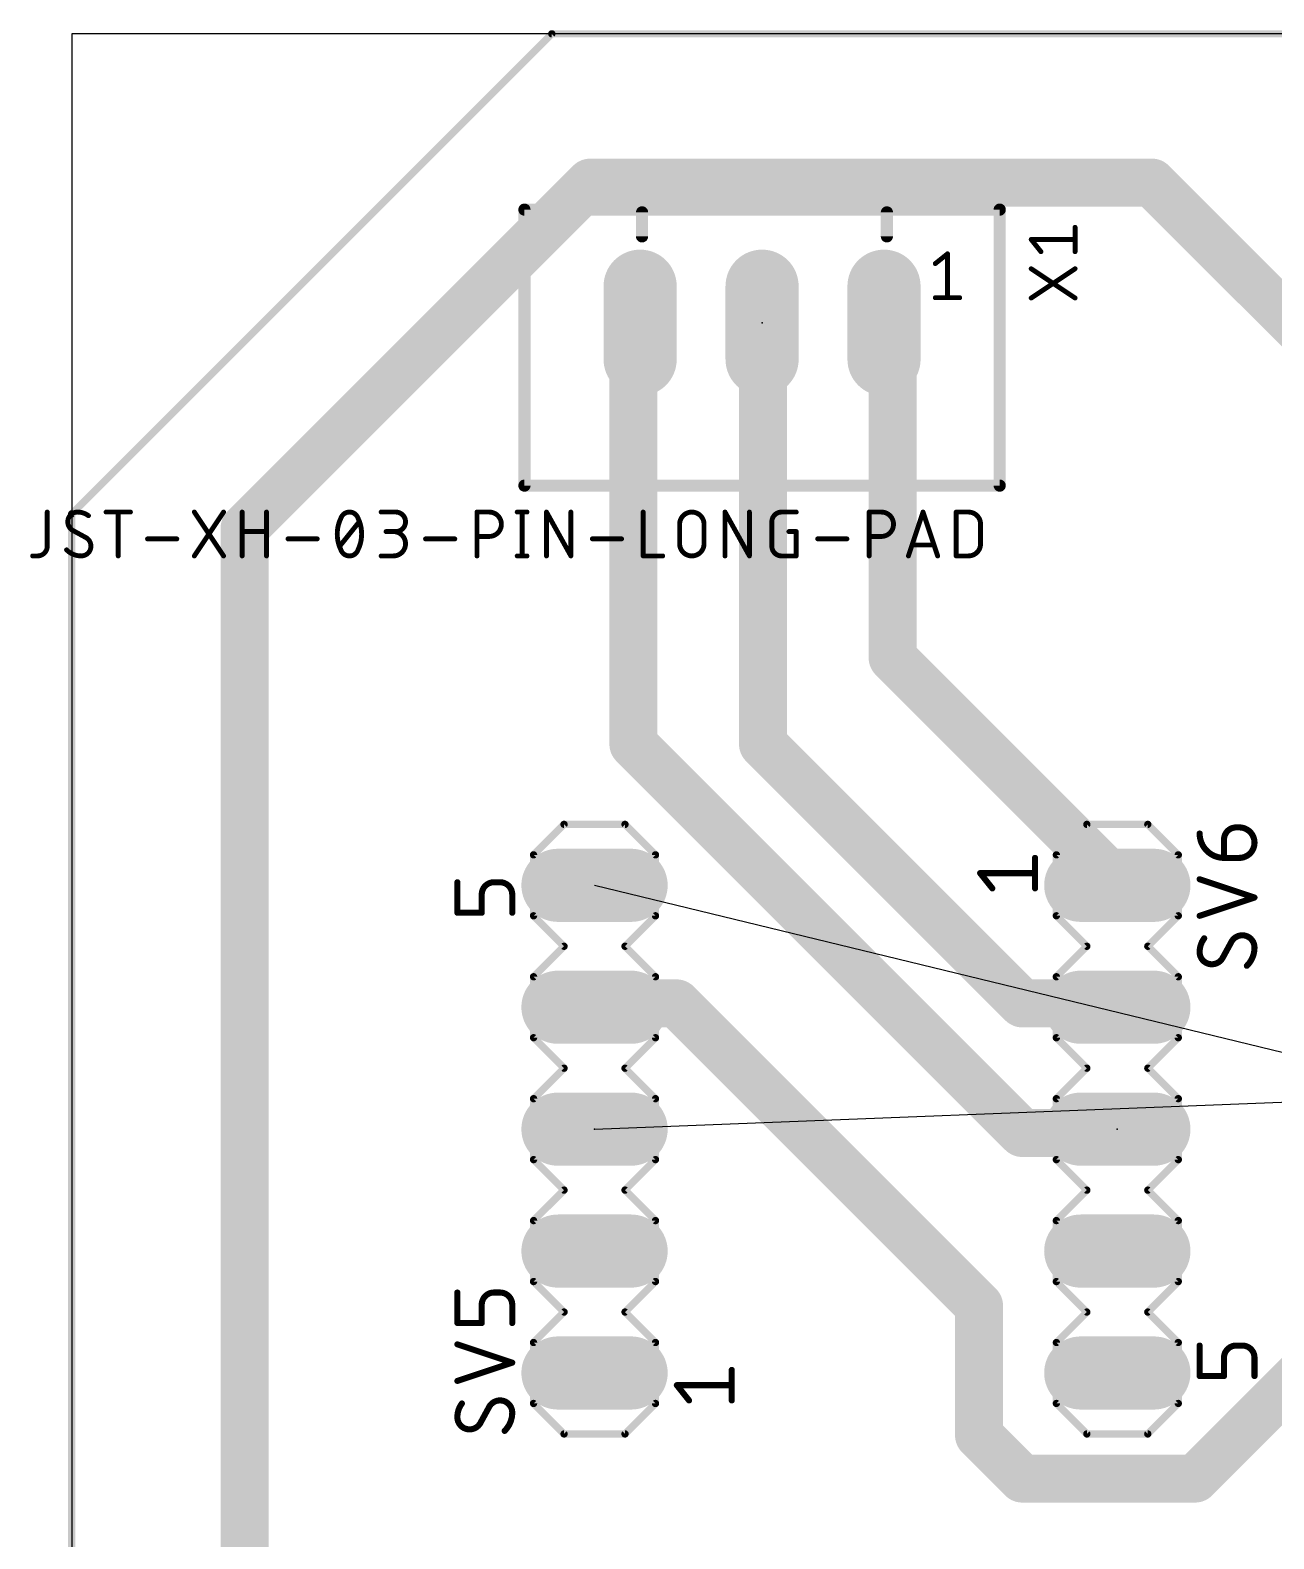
# Model space of a CAD drawing. Extents: x -1 to 132, y 0 to 67.
# Drawn here: x -0.87 to 25.04, y 35.64 to 67.08 of the extents above; entities that cross this region are included whole.
import ezdxf

# ---------------------------------------------------------------- set-up
doc = ezdxf.new("R2010")
doc.units = 0
for name, color, linetype in [('16', 132, 'CONTINUOUS'), ('17', 110, 'CONTINUOUS'), ('19', 53, 'CONTINUOUS'), ('20', 31, 'CONTINUOUS'), ('21', 253, 'CONTINUOUS'), ('23', 53, 'CONTINUOUS'), ('25', 253, 'CONTINUOUS'), ('27', 253, 'CONTINUOUS'), ('51', 253, 'CONTINUOUS')]:
    doc.layers.add(name, color=color, linetype=linetype)

# ---------------------------------------------------------------- blocks, each defined once
blk = doc.blocks.new('RECT')
blk.add_solid([(-0.5, -0.5), (0.5, -0.5), (-0.5, 0.5), (0.5, 0.5)])
blk = doc.blocks.new('LONGP100')
at = {"const_width": 1}
blk.add_lwpolyline([(-0.5, 0), (0.5, 0)], dxfattribs=at)
at = {"const_width": 0.5}
for points in [[(-0.5, 0.25, 1), (-0.5, -0.25)], [(0.5, -0.25, 1), (0.5, 0.25)]]:
    blk.add_lwpolyline(points, format="xyb", dxfattribs=at)

msp = doc.modelspace()

# ---------------------------------------------------------------- linework, layer by layer
at = {"layer": '16'}
for points, const_width in [([(10, 67), (0, 57)], 0.1524), ([(64, 67), (10, 67)], 0.1524), ([(10.8, 63.9), (3.6, 56.7)], 1), ([(22.5, 63.9), (10.8, 63.9)], 1), ([(26.1, 60.3), (22.5, 63.9)], 1), ([(11.7, 60.3), (11.84, 60.98)], 1), ([(14.4, 60.3), (14.38, 60.98)], 1), ([(17.1, 60.3), (16.92, 60.98)], 1), ([(11.7, 52.2), (11.7, 60.3)], 1), ([(14.4, 52.2), (14.4, 60.3)], 1), ([(17.1, 54), (17.1, 60.3)], 1), ([(0, 57), (0, 12)], 0.1524), ([(3.6, 56.7), (3.6, 12.6)], 1), ([(21.6, 49.5), (17.1, 54)], 1), ([(19.8, 44.1), (11.7, 52.2)], 1), ([(19.8, 46.8), (14.4, 52.2)], 1), ([(21.6, 49.5), (21.78, 49.26)], 1), ([(11.7, 46.8), (10.89, 46.72)], 1), ([(12.6, 46.8), (11.7, 46.8)], 1), ([(18.9, 40.5), (12.6, 46.8)], 1), ([(21.6, 46.8), (19.8, 46.8)], 1), ([(21.6, 46.8), (21.78, 46.72)], 1), ([(21.6, 44.1), (21.78, 44.18)], 1), ([(21.6, 44.1), (19.8, 44.1)], 1), ([(18.9, 37.8), (18.9, 40.5)], 1), ([(26.1, 39.6), (23.4, 36.9)], 1), ([(19.8, 36.9), (18.9, 37.8)], 1), ([(23.4, 36.9), (19.8, 36.9)], 1)]:
    msp.add_lwpolyline(points, dxfattribs=dict(at, const_width=const_width))
for points, const_width in [([(10, 67.0381, 1), (10, 66.9619)], 0.0762), ([(10.0269, 66.9731, 1), (9.9731, 67.0269)], 0.0762), ([(10.8, 64.15, 1), (10.8, 63.65)], 0.5), ([(10.9768, 63.7232, 1), (10.6232, 64.0768)], 0.5), ([(22.6768, 64.0768, 1), (22.3232, 63.7232)], 0.5), ([(22.5, 63.65, 1), (22.5, 64.15)], 0.5), ([(12.0849, 60.9296, 1), (11.5951, 61.0304)], 0.5), ([(14.6299, 60.9873, 1), (14.1301, 60.9727)], 0.5), ([(17.1617, 61.044, 1), (16.6783, 60.916)], 0.5), ([(11.95, 60.3, 1), (11.45, 60.3)], 0.5), ([(14.65, 60.3, 1), (14.15, 60.3)], 0.5), ([(17.35, 60.3, 1), (16.85, 60.3)], 0.5), ([(11.4551, 60.3504, 1), (11.9449, 60.2496)], 0.5), ([(14.1501, 60.2927, 1), (14.6499, 60.3073)], 0.5), ([(16.8583, 60.236, 1), (17.3417, 60.364)], 0.5), ([(0.0381, 57, 1), (-0.0381, 57)], 0.0762), ([(-0.0269, 57.0269, 1), (0.0269, 56.9731)], 0.0762), ([(3.85, 56.7, 1), (3.35, 56.7)], 0.5), ([(3.4232, 56.8768, 1), (3.7768, 56.5232)], 0.5), ([(17.2768, 54.1768, 1), (16.9232, 53.8232)], 0.5), ([(16.85, 54, 1), (17.35, 54)], 0.5), ([(11.8768, 52.3768, 1), (11.5232, 52.0232)], 0.5), ([(14.5768, 52.3768, 1), (14.2232, 52.0232)], 0.5), ([(11.45, 52.2, 1), (11.95, 52.2)], 0.5), ([(14.15, 52.2, 1), (14.65, 52.2)], 0.5), ([(21.8, 49.65, 1), (21.4, 49.35)], 0.5), ([(21.4232, 49.3232, 1), (21.7768, 49.6768)], 0.5), ([(21.58, 49.11, 1), (21.98, 49.41)], 0.5), ([(10.8654, 46.9688, 1), (10.9146, 46.4712)], 0.5), ([(11.7, 47.05, 1), (11.7, 46.55)], 0.5), ([(11.7246, 46.5512, 1), (11.6754, 47.0488)], 0.5), ([(12.7768, 46.9768, 1), (12.4232, 46.6232)], 0.5), ([(12.6, 46.55, 1), (12.6, 47.05)], 0.5), ([(19.8, 47.05, 1), (19.8, 46.55)], 0.5), ([(19.6232, 46.6232, 1), (19.9768, 46.9768)], 0.5), ([(21.7015, 47.0285, 1), (21.4985, 46.5715)], 0.5), ([(21.6, 46.55, 1), (21.6, 47.05)], 0.5), ([(21.6785, 46.4915, 1), (21.8815, 46.9485)], 0.5), ([(21.8815, 43.9515, 1), (21.6785, 44.4085)], 0.5), ([(19.8, 44.35, 1), (19.8, 43.85)], 0.5), ([(19.6232, 43.9232, 1), (19.9768, 44.2768)], 0.5), ([(21.4985, 44.3285, 1), (21.7015, 43.8715)], 0.5), ([(21.6, 43.85, 1), (21.6, 44.35)], 0.5), ([(19.15, 40.5, 1), (18.65, 40.5)], 0.5), ([(18.7232, 40.3232, 1), (19.0768, 40.6768)], 0.5), ([(19.0768, 37.9768, 1), (18.7232, 37.6232)], 0.5), ([(18.65, 37.8, 1), (19.15, 37.8)], 0.5), ([(19.8, 37.15, 1), (19.8, 36.65)], 0.5), ([(19.6232, 36.7232, 1), (19.9768, 37.0768)], 0.5), ([(23.2232, 37.0768, 1), (23.5768, 36.7232)], 0.5), ([(23.4, 36.65, 1), (23.4, 37.15)], 0.5)]:
    msp.add_lwpolyline(points, format="xyb", dxfattribs=dict(at, const_width=const_width))
at = {"layer": '19'}
for p, q in [((10.89, 49.26), (49.72, 39.83)), ((10.89, 44.18), (29.4, 44.91))]:
    msp.add_line(p, q, dxfattribs=at)
at = {"layer": '20'}
for p, q in [((132, 67), (0, 67)), ((0, 67), (0, 0))]:
    msp.add_line(p, q, dxfattribs=at)
at = {"layer": '21'}
for points, const_width in [([(9.43, 63.3375), (9.43, 57.5875)], 0.254), ([(19.33, 63.3375), (9.43, 63.3375)], 0.254), ([(11.88, 63.28), (11.88, 62.78)], 0.254), ([(16.98, 63.28), (16.98, 62.78)], 0.254), ([(19.33, 57.5875), (19.33, 63.3375)], 0.254), ([(9.43, 57.5875), (19.33, 57.5875)], 0.254), ([(9.62, 49.895), (10.255, 50.53)], 0.1524), ([(10.255, 50.53), (11.525, 50.53)], 0.1524), ([(11.525, 50.53), (12.16, 49.895)], 0.1524), ([(21.145, 50.53), (20.51, 49.895)], 0.1524), ([(22.415, 50.53), (21.145, 50.53)], 0.1524), ([(23.05, 49.895), (22.415, 50.53)], 0.1524), ([(9.62, 48.625), (9.62, 49.895)], 0.1524), ([(12.16, 49.895), (12.16, 48.625)], 0.1524), ([(20.0655, 49.1965), (20.0655, 49.8315)], 0.127), ([(20.51, 48.625), (20.51, 49.895)], 0.1524), ([(23.05, 49.895), (23.05, 48.625)], 0.1524), ([(8.0325, 48.6885), (8.0325, 49.3235)], 0.127), ([(8.9215, 49.3235), (8.7945, 49.3235)], 0.127), ([(19.1765, 49.1965), (18.9225, 49.514)], 0.127), ([(18.9225, 49.514), (20.0655, 49.514)], 0.127), ([(8.5405, 49.0695), (8.5405, 48.6885)], 0.127), ([(9.1755, 48.6885), (9.1755, 49.0695)], 0.127), ([(8.5405, 48.6885), (8.0325, 48.6885)], 0.127), ([(10.255, 47.99), (9.62, 48.625)], 0.1524), ([(12.16, 48.625), (11.525, 47.99)], 0.1524), ([(21.145, 47.99), (20.51, 48.625)], 0.1524), ([(23.05, 48.625), (22.415, 47.99)], 0.1524), ([(9.62, 47.355), (10.255, 47.99)], 0.1524), ([(11.525, 47.99), (12.16, 47.355)], 0.1524), ([(20.51, 47.355), (21.145, 47.99)], 0.1524), ([(22.415, 47.99), (23.05, 47.355)], 0.1524), ([(9.62, 46.085), (9.62, 47.355)], 0.1524), ([(12.16, 47.355), (12.16, 46.085)], 0.1524), ([(20.51, 46.085), (20.51, 47.355)], 0.1524), ([(23.05, 47.355), (23.05, 46.085)], 0.1524), ([(9.62, 46.085), (10.255, 45.45)], 0.1524), ([(11.525, 45.45), (12.16, 46.085)], 0.1524), ([(21.145, 45.45), (20.51, 46.085)], 0.1524), ([(23.05, 46.085), (22.415, 45.45)], 0.1524), ([(9.62, 44.815), (10.255, 45.45)], 0.1524), ([(11.525, 45.45), (12.16, 44.815)], 0.1524), ([(20.51, 44.815), (21.145, 45.45)], 0.1524), ([(22.415, 45.45), (23.05, 44.815)], 0.1524), ([(9.62, 43.545), (9.62, 44.815)], 0.1524), ([(12.16, 44.815), (12.16, 43.545)], 0.1524), ([(20.51, 43.545), (20.51, 44.815)], 0.1524), ([(23.05, 44.815), (23.05, 43.545)], 0.1524), ([(10.255, 42.91), (9.62, 43.545)], 0.1524), ([(12.16, 43.545), (11.525, 42.91)], 0.1524), ([(21.145, 42.91), (20.51, 43.545)], 0.1524), ([(23.05, 43.545), (22.415, 42.91)], 0.1524), ([(9.62, 42.275), (10.255, 42.91)], 0.1524), ([(11.525, 42.91), (12.16, 42.275)], 0.1524), ([(21.145, 42.91), (20.51, 42.275)], 0.1524), ([(23.05, 42.275), (22.415, 42.91)], 0.1524), ([(9.62, 41.005), (9.62, 42.275)], 0.1524), ([(12.16, 42.275), (12.16, 41.005)], 0.1524), ([(20.51, 41.005), (20.51, 42.275)], 0.1524), ([(23.05, 42.275), (23.05, 41.005)], 0.1524), ([(10.255, 40.37), (9.62, 41.005)], 0.1524), ([(12.16, 41.005), (11.525, 40.37)], 0.1524), ([(21.145, 40.37), (20.51, 41.005)], 0.1524), ([(23.05, 41.005), (22.415, 40.37)], 0.1524), ([(9.62, 39.735), (10.255, 40.37)], 0.1524), ([(11.525, 40.37), (12.16, 39.735)], 0.1524), ([(20.51, 39.735), (21.145, 40.37)], 0.1524), ([(22.415, 40.37), (23.05, 39.735)], 0.1524), ([(9.62, 38.465), (9.62, 39.735)], 0.1524), ([(12.16, 39.735), (12.16, 38.465)], 0.1524), ([(20.51, 38.465), (20.51, 39.735)], 0.1524), ([(23.05, 39.735), (23.05, 38.465)], 0.1524), ([(23.4945, 39.0365), (23.4945, 39.6715)], 0.127), ([(24.3835, 39.6715), (24.2565, 39.6715)], 0.127), ([(24.0025, 39.4175), (24.0025, 39.0365)], 0.127), ([(24.6375, 39.0365), (24.6375, 39.4175)], 0.127), ([(13.7475, 38.5285), (13.7475, 39.1635)], 0.127), ([(24.0025, 39.0365), (23.4945, 39.0365)], 0.127), ([(12.8585, 38.5285), (12.6045, 38.846)], 0.127), ([(12.6045, 38.846), (13.7475, 38.846)], 0.127), ([(9.62, 38.465), (10.255, 37.83)], 0.1524), ([(11.525, 37.83), (12.16, 38.465)], 0.1524), ([(21.145, 37.83), (20.51, 38.465)], 0.1524), ([(23.05, 38.465), (22.415, 37.83)], 0.1524), ([(10.255, 37.83), (11.525, 37.83)], 0.1524), ([(22.415, 37.83), (21.145, 37.83)], 0.1524)]:
    msp.add_lwpolyline(points, dxfattribs=dict(at, const_width=const_width))
for points, const_width in [([(9.4935, 63.3375, 1), (9.3665, 63.3375)], 0.127), ([(9.43, 63.401, 1), (9.43, 63.274)], 0.127), ([(11.9435, 63.28, 1), (11.8165, 63.28)], 0.127), ([(17.0435, 63.28, 1), (16.9165, 63.28)], 0.127), ([(19.3935, 63.3375, 1), (19.2665, 63.3375)], 0.127), ([(19.33, 63.274, 1), (19.33, 63.401)], 0.127), ([(11.8165, 62.78, 1), (11.9435, 62.78)], 0.127), ([(16.9165, 62.78, 1), (17.0435, 62.78)], 0.127), ([(9.43, 57.651, 1), (9.43, 57.524)], 0.127), ([(9.3665, 57.5875, 1), (9.4935, 57.5875)], 0.127), ([(19.2665, 57.5875, 1), (19.3935, 57.5875)], 0.127), ([(19.33, 57.524, 1), (19.33, 57.651)], 0.127), ([(10.255, 50.5681, 1), (10.255, 50.4919)], 0.0762), ([(10.2819, 50.5031, 1), (10.2281, 50.5569)], 0.0762), ([(11.5519, 50.5569, 1), (11.4981, 50.5031)], 0.0762), ([(11.525, 50.4919, 1), (11.525, 50.5681)], 0.0762), ([(21.145, 50.5681, 1), (21.145, 50.4919)], 0.0762), ([(21.1719, 50.5031, 1), (21.1181, 50.5569)], 0.0762), ([(22.4419, 50.5569, 1), (22.3881, 50.5031)], 0.0762), ([(22.415, 50.4919, 1), (22.415, 50.5681)], 0.0762), ([(9.6581, 49.895, 1), (9.5819, 49.895)], 0.0762), ([(9.5931, 49.9219, 1), (9.6469, 49.8681)], 0.0762), ([(12.1981, 49.895, 1), (12.1219, 49.895)], 0.0762), ([(12.1331, 49.8681, 1), (12.1869, 49.9219)], 0.0762), ([(20.0972, 49.8315, 1), (20.0338, 49.8315)], 0.0635), ([(20.5481, 49.895, 1), (20.4719, 49.895)], 0.0762), ([(20.4831, 49.9219, 1), (20.5369, 49.8681)], 0.0762), ([(23.0881, 49.895, 1), (23.0119, 49.895)], 0.0762), ([(23.0231, 49.8681, 1), (23.0769, 49.9219)], 0.0762), ([(8.0643, 49.3235, 1), (8.0008, 49.3235)], 0.0635), ([(8.7945, 49.3235, 0.4142), (8.5405, 49.0695)], 0.127), ([(8.7945, 49.3553, 1), (8.7945, 49.2918)], 0.0635), ([(8.7945, 49.2918, 1), (8.7945, 49.3553)], 0.0635), ([(8.9215, 49.3553, 1), (8.9215, 49.2918)], 0.0635), ([(9.1755, 49.0695, 0.4142), (8.9215, 49.3235)], 0.127), ([(8.9215, 49.2918, 1), (8.9215, 49.3553)], 0.0635), ([(18.9225, 49.5458, 1), (18.9225, 49.4823)], 0.0635), ([(18.9473, 49.5338, 1), (18.8977, 49.4942)], 0.0635), ([(20.0655, 49.4823, 1), (20.0655, 49.5458)], 0.0635), ([(8.5723, 49.0695, 1), (8.5087, 49.0695)], 0.0635), ([(8.5087, 49.0695, 1), (8.5723, 49.0695)], 0.0635), ([(9.2073, 49.0695, 1), (9.1438, 49.0695)], 0.0635), ([(9.1438, 49.0695, 1), (9.2073, 49.0695)], 0.0635), ([(19.1517, 49.1767, 1), (19.2013, 49.2163)], 0.0635), ([(20.0338, 49.1965, 1), (20.0972, 49.1965)], 0.0635), ([(8.0325, 48.7203, 1), (8.0325, 48.6568)], 0.0635), ([(8.0008, 48.6885, 1), (8.0643, 48.6885)], 0.0635), ([(8.5087, 48.6885, 1), (8.5723, 48.6885)], 0.0635), ([(8.5405, 48.6568, 1), (8.5405, 48.7203)], 0.0635), ([(9.1438, 48.6885, 1), (9.2073, 48.6885)], 0.0635), ([(9.5819, 48.625, 1), (9.6581, 48.625)], 0.0762), ([(9.6469, 48.6519, 1), (9.5931, 48.5981)], 0.0762), ([(12.1219, 48.625, 1), (12.1981, 48.625)], 0.0762), ([(12.1869, 48.5981, 1), (12.1331, 48.6519)], 0.0762), ([(20.4719, 48.625, 1), (20.5481, 48.625)], 0.0762), ([(20.5369, 48.6519, 1), (20.4831, 48.5981)], 0.0762), ([(23.0119, 48.625, 1), (23.0881, 48.625)], 0.0762), ([(23.0769, 48.5981, 1), (23.0231, 48.6519)], 0.0762), ([(10.2819, 47.9631, 1), (10.2281, 48.0169)], 0.0762), ([(10.2281, 47.9631, 1), (10.2819, 48.0169)], 0.0762), ([(11.5519, 48.0169, 1), (11.4981, 47.9631)], 0.0762), ([(11.4981, 48.0169, 1), (11.5519, 47.9631)], 0.0762), ([(21.1719, 47.9631, 1), (21.1181, 48.0169)], 0.0762), ([(21.1181, 47.9631, 1), (21.1719, 48.0169)], 0.0762), ([(22.4419, 48.0169, 1), (22.3881, 47.9631)], 0.0762), ([(22.3881, 48.0169, 1), (22.4419, 47.9631)], 0.0762), ([(9.6581, 47.355, 1), (9.5819, 47.355)], 0.0762), ([(9.5931, 47.3819, 1), (9.6469, 47.3281)], 0.0762), ([(12.1981, 47.355, 1), (12.1219, 47.355)], 0.0762), ([(12.1331, 47.3281, 1), (12.1869, 47.3819)], 0.0762), ([(20.5481, 47.355, 1), (20.4719, 47.355)], 0.0762), ([(20.4831, 47.3819, 1), (20.5369, 47.3281)], 0.0762), ([(23.0881, 47.355, 1), (23.0119, 47.355)], 0.0762), ([(23.0231, 47.3281, 1), (23.0769, 47.3819)], 0.0762), ([(9.5819, 46.085, 1), (9.6581, 46.085)], 0.0762), ([(9.6469, 46.1119, 1), (9.5931, 46.0581)], 0.0762), ([(12.1219, 46.085, 1), (12.1981, 46.085)], 0.0762), ([(12.1869, 46.0581, 1), (12.1331, 46.1119)], 0.0762), ([(20.4719, 46.085, 1), (20.5481, 46.085)], 0.0762), ([(20.5369, 46.1119, 1), (20.4831, 46.0581)], 0.0762), ([(23.0119, 46.085, 1), (23.0881, 46.085)], 0.0762), ([(23.0769, 46.0581, 1), (23.0231, 46.1119)], 0.0762), ([(10.2819, 45.4231, 1), (10.2281, 45.4769)], 0.0762), ([(10.2281, 45.4231, 1), (10.2819, 45.4769)], 0.0762), ([(11.5519, 45.4769, 1), (11.4981, 45.4231)], 0.0762), ([(11.4981, 45.4769, 1), (11.5519, 45.4231)], 0.0762), ([(21.1719, 45.4231, 1), (21.1181, 45.4769)], 0.0762), ([(21.1181, 45.4231, 1), (21.1719, 45.4769)], 0.0762), ([(22.4419, 45.4769, 1), (22.3881, 45.4231)], 0.0762), ([(22.3881, 45.4769, 1), (22.4419, 45.4231)], 0.0762), ([(9.6581, 44.815, 1), (9.5819, 44.815)], 0.0762), ([(9.5931, 44.8419, 1), (9.6469, 44.7881)], 0.0762), ([(12.1981, 44.815, 1), (12.1219, 44.815)], 0.0762), ([(12.1331, 44.7881, 1), (12.1869, 44.8419)], 0.0762), ([(20.5481, 44.815, 1), (20.4719, 44.815)], 0.0762), ([(20.4831, 44.8419, 1), (20.5369, 44.7881)], 0.0762), ([(23.0881, 44.815, 1), (23.0119, 44.815)], 0.0762), ([(23.0231, 44.7881, 1), (23.0769, 44.8419)], 0.0762), ([(9.5819, 43.545, 1), (9.6581, 43.545)], 0.0762), ([(9.6469, 43.5719, 1), (9.5931, 43.5181)], 0.0762), ([(12.1219, 43.545, 1), (12.1981, 43.545)], 0.0762), ([(12.1869, 43.5181, 1), (12.1331, 43.5719)], 0.0762), ([(20.4719, 43.545, 1), (20.5481, 43.545)], 0.0762), ([(20.5369, 43.5719, 1), (20.4831, 43.5181)], 0.0762), ([(23.0119, 43.545, 1), (23.0881, 43.545)], 0.0762), ([(23.0769, 43.5181, 1), (23.0231, 43.5719)], 0.0762), ([(10.2819, 42.8831, 1), (10.2281, 42.9369)], 0.0762), ([(10.2281, 42.8831, 1), (10.2819, 42.9369)], 0.0762), ([(11.5519, 42.9369, 1), (11.4981, 42.8831)], 0.0762), ([(11.4981, 42.9369, 1), (11.5519, 42.8831)], 0.0762), ([(21.1719, 42.8831, 1), (21.1181, 42.9369)], 0.0762), ([(21.1181, 42.8831, 1), (21.1719, 42.9369)], 0.0762), ([(22.4419, 42.9369, 1), (22.3881, 42.8831)], 0.0762), ([(22.3881, 42.9369, 1), (22.4419, 42.8831)], 0.0762), ([(9.6581, 42.275, 1), (9.5819, 42.275)], 0.0762), ([(9.5931, 42.3019, 1), (9.6469, 42.2481)], 0.0762), ([(12.1981, 42.275, 1), (12.1219, 42.275)], 0.0762), ([(12.1331, 42.2481, 1), (12.1869, 42.3019)], 0.0762), ([(20.5481, 42.275, 1), (20.4719, 42.275)], 0.0762), ([(20.4831, 42.3019, 1), (20.5369, 42.2481)], 0.0762), ([(23.0881, 42.275, 1), (23.0119, 42.275)], 0.0762), ([(23.0231, 42.2481, 1), (23.0769, 42.3019)], 0.0762), ([(9.5819, 41.005, 1), (9.6581, 41.005)], 0.0762), ([(9.6469, 41.0319, 1), (9.5931, 40.9781)], 0.0762), ([(12.1219, 41.005, 1), (12.1981, 41.005)], 0.0762), ([(12.1869, 40.9781, 1), (12.1331, 41.0319)], 0.0762), ([(20.4719, 41.005, 1), (20.5481, 41.005)], 0.0762), ([(20.5369, 41.0319, 1), (20.4831, 40.9781)], 0.0762), ([(23.0119, 41.005, 1), (23.0881, 41.005)], 0.0762), ([(23.0769, 40.9781, 1), (23.0231, 41.0319)], 0.0762), ([(10.2819, 40.3431, 1), (10.2281, 40.3969)], 0.0762), ([(10.2281, 40.3431, 1), (10.2819, 40.3969)], 0.0762), ([(11.5519, 40.3969, 1), (11.4981, 40.3431)], 0.0762), ([(11.4981, 40.3969, 1), (11.5519, 40.3431)], 0.0762), ([(21.1719, 40.3431, 1), (21.1181, 40.3969)], 0.0762), ([(21.1181, 40.3431, 1), (21.1719, 40.3969)], 0.0762), ([(22.4419, 40.3969, 1), (22.3881, 40.3431)], 0.0762), ([(22.3881, 40.3969, 1), (22.4419, 40.3431)], 0.0762), ([(9.6581, 39.735, 1), (9.5819, 39.735)], 0.0762), ([(9.5931, 39.7619, 1), (9.6469, 39.7081)], 0.0762), ([(12.1981, 39.735, 1), (12.1219, 39.735)], 0.0762), ([(12.1331, 39.7081, 1), (12.1869, 39.7619)], 0.0762), ([(20.5481, 39.735, 1), (20.4719, 39.735)], 0.0762), ([(20.4831, 39.7619, 1), (20.5369, 39.7081)], 0.0762), ([(23.0881, 39.735, 1), (23.0119, 39.735)], 0.0762), ([(23.0231, 39.7081, 1), (23.0769, 39.7619)], 0.0762), ([(23.5263, 39.6715, 1), (23.4628, 39.6715)], 0.0635), ([(24.2565, 39.6715, 0.4142), (24.0025, 39.4175)], 0.127), ([(24.2565, 39.7033, 1), (24.2565, 39.6397)], 0.0635), ([(24.2565, 39.6397, 1), (24.2565, 39.7033)], 0.0635), ([(24.3835, 39.7033, 1), (24.3835, 39.6397)], 0.0635), ([(24.6375, 39.4175, 0.4142), (24.3835, 39.6715)], 0.127), ([(24.3835, 39.6397, 1), (24.3835, 39.7033)], 0.0635), ([(24.0343, 39.4175, 1), (23.9708, 39.4175)], 0.0635), ([(23.9708, 39.4175, 1), (24.0343, 39.4175)], 0.0635), ([(24.6693, 39.4175, 1), (24.6058, 39.4175)], 0.0635), ([(24.6058, 39.4175, 1), (24.6693, 39.4175)], 0.0635), ([(13.7793, 39.1635, 1), (13.7157, 39.1635)], 0.0635), ([(23.4945, 39.0683, 1), (23.4945, 39.0048)], 0.0635), ([(23.4628, 39.0365, 1), (23.5263, 39.0365)], 0.0635), ([(23.9708, 39.0365, 1), (24.0343, 39.0365)], 0.0635), ([(24.0025, 39.0048, 1), (24.0025, 39.0683)], 0.0635), ([(24.6058, 39.0365, 1), (24.6693, 39.0365)], 0.0635), ([(12.6045, 38.8778, 1), (12.6045, 38.8143)], 0.0635), ([(12.6293, 38.8658, 1), (12.5797, 38.8262)], 0.0635), ([(13.7475, 38.8143, 1), (13.7475, 38.8778)], 0.0635), ([(9.5819, 38.465, 1), (9.6581, 38.465)], 0.0762), ([(9.6469, 38.4919, 1), (9.5931, 38.4381)], 0.0762), ([(12.1219, 38.465, 1), (12.1981, 38.465)], 0.0762), ([(12.1869, 38.4381, 1), (12.1331, 38.4919)], 0.0762), ([(12.8337, 38.5087, 1), (12.8833, 38.5483)], 0.0635), ([(13.7157, 38.5285, 1), (13.7793, 38.5285)], 0.0635), ([(20.4719, 38.465, 1), (20.5481, 38.465)], 0.0762), ([(20.5369, 38.4919, 1), (20.4831, 38.4381)], 0.0762), ([(23.0119, 38.465, 1), (23.0881, 38.465)], 0.0762), ([(23.0769, 38.4381, 1), (23.0231, 38.4919)], 0.0762), ([(10.255, 37.8681, 1), (10.255, 37.7919)], 0.0762), ([(10.2281, 37.8031, 1), (10.2819, 37.8569)], 0.0762), ([(11.4981, 37.8569, 1), (11.5519, 37.8031)], 0.0762), ([(11.525, 37.7919, 1), (11.525, 37.8681)], 0.0762), ([(21.145, 37.8681, 1), (21.145, 37.7919)], 0.0762), ([(21.1181, 37.8031, 1), (21.1719, 37.8569)], 0.0762), ([(22.3881, 37.8569, 1), (22.4419, 37.8031)], 0.0762), ([(22.415, 37.7919, 1), (22.415, 37.8681)], 0.0762)]:
    msp.add_lwpolyline(points, format="xyb", dxfattribs=dict(at, const_width=const_width))
at = {"layer": '23'}
for p in [(14.38, 60.98), (10.89, 44.18), (21.78, 44.18)]:
    msp.add_point(p, dxfattribs=at)
at = {"layer": '25'}
for points, const_width in [([(20.9002, 62.4612), (20.9002, 62.9692)], 0.1016), ([(20.189, 62.4612), (19.9858, 62.7152)], 0.1016), ([(19.9858, 62.7152), (20.9002, 62.7152)], 0.1016), ([(20.9002, 61.496), (19.9858, 62.1056)], 0.1016), ([(19.9858, 61.496), (20.9002, 62.1056)], 0.1016), ([(24.2565, 50.4665), (24.32, 50.4665)], 0.127), ([(24.0025, 49.8315), (24.0025, 50.2125)], 0.127), ([(24.32, 49.8315), (24.0025, 49.8315)], 0.127), ([(24.6375, 49.006), (23.4945, 49.387)], 0.127), ([(23.4945, 48.625), (24.6375, 49.006)], 0.127), ([(24.1613, 48.0916), (23.9708, 47.7424)], 0.127), ([(8.0325, 40.1414), (8.0325, 40.7764)], 0.127), ([(8.5405, 40.5224), (8.5405, 40.1414)], 0.127), ([(8.9215, 40.7764), (8.7945, 40.7764)], 0.127), ([(9.1755, 40.1414), (9.1755, 40.5224)], 0.127), ([(8.5405, 40.1414), (8.0325, 40.1414)], 0.127), ([(9.1755, 39.3159), (8.0325, 39.6969)], 0.127), ([(8.0325, 38.9349), (9.1755, 39.3159)], 0.127), ([(8.6993, 38.4015), (8.5088, 38.0523)], 0.127)]:
    msp.add_lwpolyline(points, dxfattribs=dict(at, const_width=const_width))
for points, const_width in [([(20.9256, 62.9692, 1), (20.8748, 62.9692)], 0.0508), ([(20.0056, 62.7311, 1), (19.966, 62.6993)], 0.0508), ([(19.9858, 62.7406, 1), (19.9858, 62.6898)], 0.0508), ([(20.9002, 62.6898, 1), (20.9002, 62.7406)], 0.0508), ([(20.1692, 62.4453, 1), (20.2088, 62.4771)], 0.0508), ([(20.8748, 62.4612, 1), (20.9256, 62.4612)], 0.0508), ([(19.9999, 62.1267, 1), (19.9717, 62.0845)], 0.0508), ([(20.9143, 62.0845, 1), (20.8861, 62.1267)], 0.0508), ([(19.9717, 61.5171, 1), (19.9999, 61.4749)], 0.0508), ([(20.8861, 61.4749, 1), (20.9143, 61.5171)], 0.0508), ([(23.4945, 50.3395, 0.4142), (24.0025, 49.8315)], 0.127), ([(23.5263, 50.3395, 1), (23.4628, 50.3395)], 0.0635), ([(24.2565, 50.4665, 0.4142), (24.0025, 50.2125)], 0.127), ([(24.2565, 50.4983, 1), (24.2565, 50.4348)], 0.0635), ([(24.2565, 50.4348, 1), (24.2565, 50.4983)], 0.0635), ([(24.32, 50.4983, 1), (24.32, 50.4348)], 0.0635), ([(24.32, 49.8315, 1), (24.32, 50.4665)], 0.127), ([(24.32, 50.4348, 1), (24.32, 50.4983)], 0.0635), ([(24.0343, 50.2125, 1), (23.9708, 50.2125)], 0.0635), ([(23.9708, 50.2125, 1), (24.0343, 50.2125)], 0.0635), ([(24.0025, 49.8633, 1), (24.0025, 49.7998)], 0.0635), ([(23.9708, 49.8315, 1), (24.0343, 49.8315)], 0.0635), ([(24.0025, 49.7998, 1), (24.0025, 49.8633)], 0.0635), ([(24.32, 49.8633, 1), (24.32, 49.7998)], 0.0635), ([(24.32, 49.7998, 1), (24.32, 49.8633)], 0.0635), ([(23.5045, 49.4171, 1), (23.4845, 49.3569)], 0.0635), ([(24.6475, 48.9759, 1), (24.6275, 49.0361)], 0.0635), ([(24.6275, 48.9759, 1), (24.6475, 49.0361)], 0.0635), ([(23.4845, 48.6551, 1), (23.5045, 48.5949)], 0.0635), ([(23.5898, 48.1551, 0.1623), (23.4945, 47.8694)], 0.127), ([(23.6151, 48.136, 1), (23.5644, 48.1742)], 0.0635), ([(24.3835, 48.2186, 0.2656), (24.1613, 48.0916)], 0.127), ([(24.1339, 48.1077, 1), (24.1886, 48.0755)], 0.0635), ([(24.1891, 48.0764, 1), (24.1334, 48.1068)], 0.0635), ([(24.3835, 48.2504, 1), (24.3835, 48.1868)], 0.0635), ([(24.6375, 47.9646, 0.4142), (24.3835, 48.2186)], 0.127), ([(24.3835, 48.1868, 1), (24.3835, 48.2504)], 0.0635), ([(23.4945, 47.8694, 0.4142), (23.7485, 47.6153)], 0.127), ([(23.5263, 47.8694, 1), (23.4628, 47.8694)], 0.0635), ([(23.4628, 47.8693, 1), (23.5263, 47.8694)], 0.0635), ([(23.7485, 47.6153, 0.2656), (23.9708, 47.7424)], 0.127), ([(23.9429, 47.7576, 1), (23.9986, 47.7271)], 0.0635), ([(23.9981, 47.7262, 1), (23.9434, 47.7585)], 0.0635), ([(24.4788, 47.5836, 0.2), (24.6375, 47.9646)], 0.127), ([(24.6693, 47.9646, 1), (24.6058, 47.9646)], 0.0635), ([(24.6058, 47.9646, 1), (24.6693, 47.9646)], 0.0635), ([(23.7485, 47.6471, 1), (23.7485, 47.5836)], 0.0635), ([(23.7485, 47.5836, 1), (23.7485, 47.6471)], 0.0635), ([(24.4564, 47.6061, 1), (24.5011, 47.5611)], 0.0635), ([(8.0643, 40.7764, 1), (8.0008, 40.7764)], 0.0635), ([(8.5723, 40.5224, 1), (8.5087, 40.5224)], 0.0635), ([(8.5087, 40.5224, 1), (8.5723, 40.5224)], 0.0635), ([(8.7945, 40.7764, 0.4142), (8.5405, 40.5224)], 0.127), ([(8.7945, 40.8082, 1), (8.7945, 40.7447)], 0.0635), ([(8.7945, 40.7447, 1), (8.7945, 40.8082)], 0.0635), ([(8.9215, 40.8082, 1), (8.9215, 40.7447)], 0.0635), ([(9.1755, 40.5224, 0.4142), (8.9215, 40.7764)], 0.127), ([(8.9215, 40.7447, 1), (8.9215, 40.8082)], 0.0635), ([(9.2073, 40.5224, 1), (9.1438, 40.5224)], 0.0635), ([(9.1438, 40.5224, 1), (9.2073, 40.5224)], 0.0635), ([(8.0325, 40.1732, 1), (8.0325, 40.1097)], 0.0635), ([(8.0008, 40.1414, 1), (8.0643, 40.1414)], 0.0635), ([(8.5087, 40.1414, 1), (8.5723, 40.1414)], 0.0635), ([(8.5405, 40.1097, 1), (8.5405, 40.1732)], 0.0635), ([(9.1438, 40.1414, 1), (9.2073, 40.1414)], 0.0635), ([(8.0425, 39.727, 1), (8.0225, 39.6668)], 0.0635), ([(9.1855, 39.2858, 1), (9.1655, 39.346)], 0.0635), ([(9.1655, 39.2858, 1), (9.1855, 39.346)], 0.0635), ([(8.0225, 38.965, 1), (8.0425, 38.9048)], 0.0635), ([(8.1278, 38.465, 0.1623), (8.0325, 38.1793)], 0.127), ([(8.1531, 38.4459, 1), (8.1024, 38.4841)], 0.0635), ([(8.9215, 38.5285, 0.2656), (8.6993, 38.4015)], 0.127), ([(8.6719, 38.4176, 1), (8.7266, 38.3854)], 0.0635), ([(8.7271, 38.3863, 1), (8.6714, 38.4167)], 0.0635), ([(8.9215, 38.5603, 1), (8.9215, 38.4967)], 0.0635), ([(9.1755, 38.2745, 0.4142), (8.9215, 38.5285)], 0.127), ([(8.9215, 38.4967, 1), (8.9215, 38.5603)], 0.0635), ([(8.0325, 38.1793, 0.4142), (8.2865, 37.9252)], 0.127), ([(8.0643, 38.1793, 1), (8.0008, 38.1793)], 0.0635), ([(8.0008, 38.1792, 1), (8.0643, 38.1793)], 0.0635), ([(8.2865, 37.9252, 0.2656), (8.5088, 38.0523)], 0.127), ([(8.4809, 38.0675, 1), (8.5366, 38.037)], 0.0635), ([(8.5361, 38.0361, 1), (8.4814, 38.0684)], 0.0635), ([(9.0168, 37.8935, 0.2), (9.1755, 38.2745)], 0.127), ([(9.2073, 38.2745, 1), (9.1438, 38.2745)], 0.0635), ([(9.1438, 38.2745, 1), (9.2073, 38.2745)], 0.0635), ([(8.2865, 37.957, 1), (8.2865, 37.8935)], 0.0635), ([(8.2865, 37.8935, 1), (8.2865, 37.957)], 0.0635), ([(8.9944, 37.916, 1), (9.0391, 37.871)], 0.0635)]:
    msp.add_lwpolyline(points, format="xyb", dxfattribs=dict(at, const_width=const_width))
at = {"layer": '27', "const_width": 0.1016}
for points in [[(-0.5103, 57.0367), (-0.5103, 56.3255)], [(0.7149, 57.0367), (1.2229, 57.0367)], [(0.9689, 56.1223), (0.9689, 57.0367)], [(2.5538, 56.1223), (3.1634, 57.0367)], [(2.5538, 57.0367), (3.1634, 56.1223)], [(3.5495, 56.1223), (3.5495, 57.0367)], [(4.0575, 57.0367), (4.0575, 56.1223)], [(6.4451, 57.0367), (6.7499, 57.0367)], [(8.4415, 56.1223), (8.4415, 57.0367)], [(8.4415, 57.0367), (8.6955, 57.0367)], [(9.2797, 57.0367), (9.4829, 57.0367)], [(9.3813, 57.0367), (9.3813, 56.1223)], [(9.8893, 56.1223), (9.8893, 57.0367)], [(9.8893, 57.0367), (10.3973, 56.1223)], [(10.3973, 56.1223), (10.3973, 57.0367)], [(11.903, 57.0367), (11.903, 56.1223)], [(13.6079, 56.1223), (13.6079, 57.0367)], [(13.6079, 57.0367), (14.1159, 56.1223)], [(14.1159, 56.1223), (14.1159, 57.0367)], [(14.7864, 57.0367), (15.0912, 57.0367)], [(16.6102, 56.1223), (16.6102, 57.0367)], [(16.6102, 57.0367), (16.8642, 57.0367)], [(17.428, 56.1223), (17.7328, 57.0367)], [(17.7328, 57.0367), (18.0376, 56.1223)], [(18.4237, 56.1223), (18.4237, 57.0367)], [(18.4237, 57.0367), (18.6777, 57.0367)], [(0.2983, 56.5033), (0.0189, 56.6557)], [(3.5495, 56.6303), (4.0575, 56.6303)], [(5.5815, 56.3255), (5.9879, 56.8335)], [(6.7499, 56.6303), (6.5467, 56.6303)], [(8.6955, 56.5287), (8.4415, 56.5287)], [(12.663, 56.3763), (12.663, 56.7827)], [(13.171, 56.7827), (13.171, 56.3763)], [(14.5832, 56.3255), (14.5832, 56.8335)], [(14.9388, 56.6303), (15.0912, 56.6303)], [(15.0912, 56.6303), (15.0912, 56.1223)], [(16.8642, 56.5287), (16.6102, 56.5287)], [(18.9317, 56.7827), (18.9317, 56.3763)], [(1.5785, 56.4779), (2.1881, 56.4779)], [(4.5045, 56.4779), (5.1141, 56.4779)], [(7.3697, 56.4779), (7.9793, 56.4779)], [(10.8444, 56.4779), (11.454, 56.4779)], [(15.5383, 56.4779), (16.1479, 56.4779)], [(17.9614, 56.3509), (17.5042, 56.3509)], [(-0.7135, 56.1223), (-0.8151, 56.1223)], [(6.4451, 56.1223), (6.6991, 56.1223)], [(9.2797, 56.1223), (9.4829, 56.1223)], [(11.903, 56.1223), (12.3094, 56.1223)], [(15.0912, 56.1223), (14.7864, 56.1223)], [(18.6777, 56.1223), (18.4237, 56.1223)]]:
    msp.add_lwpolyline(points, dxfattribs=at)
at = {"layer": '27'}
for points, const_width in [([(-0.4849, 57.0367, 1), (-0.5357, 57.0367)], 0.0508), ([(0.1205, 57.0367, 0.4142), (-0.0827, 56.8335)], 0.1016), ([(0.3491, 56.9605, 0.1623), (0.1205, 57.0367)], 0.1016), ([(0.1205, 57.0621, 1), (0.1205, 57.0113)], 0.0508), ([(0.1205, 57.0113, 1), (0.1205, 57.0621)], 0.0508), ([(0.3339, 56.9402, 1), (0.3644, 56.9808)], 0.0508), ([(0.7149, 57.0621, 1), (0.7149, 57.0113)], 0.0508), ([(0.9943, 57.0367, 1), (0.9435, 57.0367)], 0.0508), ([(1.2229, 57.0113, 1), (1.2229, 57.0621)], 0.0508), ([(2.575, 57.0508, 1), (2.5327, 57.0226)], 0.0508), ([(3.1846, 57.0226, 1), (3.1423, 57.0508)], 0.0508), ([(3.5749, 57.0367, 1), (3.5241, 57.0367)], 0.0508), ([(4.0829, 57.0367, 1), (4.0321, 57.0367)], 0.0508), ([(5.6069, 56.9097, 0.1139), (5.5307, 56.5795)], 0.1016), ([(5.7847, 57.0367, 0.3205), (5.6069, 56.9097)], 0.1016), ([(5.5829, 56.9179, 1), (5.6309, 56.9015)], 0.0508), ([(5.6297, 56.8986, 1), (5.5841, 56.9208)], 0.0508), ([(5.9625, 56.9097, 0.3205), (5.7847, 57.0367)], 0.1016), ([(5.7847, 57.0621, 1), (5.7847, 57.0113)], 0.0508), ([(5.7847, 57.0113, 1), (5.7847, 57.0621)], 0.0508), ([(6.0387, 56.5795, 0.1139), (5.9625, 56.9097)], 0.1016), ([(5.9853, 56.9208, 1), (5.9397, 56.8986)], 0.0508), ([(5.9385, 56.9015, 1), (5.9865, 56.9179)], 0.0508), ([(6.4451, 57.0621, 1), (6.4451, 57.0113)], 0.0508), ([(6.7499, 56.6303, 1), (6.7499, 57.0367)], 0.1016), ([(6.7499, 57.0621, 1), (6.7499, 57.0113)], 0.0508), ([(6.7499, 57.0113, 1), (6.7499, 57.0621)], 0.0508), ([(8.4669, 57.0367, 1), (8.4161, 57.0367)], 0.0508), ([(8.4415, 57.0621, 1), (8.4415, 57.0113)], 0.0508), ([(8.6955, 56.5287, 1), (8.6955, 57.0367)], 0.1016), ([(8.6955, 57.0621, 1), (8.6955, 57.0113)], 0.0508), ([(8.6955, 57.0113, 1), (8.6955, 57.0621)], 0.0508), ([(9.2797, 57.0621, 1), (9.2797, 57.0113)], 0.0508), ([(9.4067, 57.0367, 1), (9.3559, 57.0367)], 0.0508), ([(9.4829, 57.0113, 1), (9.4829, 57.0621)], 0.0508), ([(9.9147, 57.0367, 1), (9.8639, 57.0367)], 0.0508), ([(9.9115, 57.049, 1), (9.8671, 57.0244)], 0.0508), ([(10.4227, 57.0367, 1), (10.3719, 57.0367)], 0.0508), ([(11.9284, 57.0367, 1), (11.8776, 57.0367)], 0.0508), ([(13.171, 56.7827, 1), (12.663, 56.7827)], 0.1016), ([(13.6333, 57.0367, 1), (13.5825, 57.0367)], 0.0508), ([(13.6301, 57.049, 1), (13.5857, 57.0244)], 0.0508), ([(14.1413, 57.0367, 1), (14.0905, 57.0367)], 0.0508), ([(14.7864, 57.0367, 0.4142), (14.5832, 56.8335)], 0.1016), ([(14.7864, 57.0621, 1), (14.7864, 57.0113)], 0.0508), ([(14.7864, 57.0113, 1), (14.7864, 57.0621)], 0.0508), ([(15.0912, 57.0113, 1), (15.0912, 57.0621)], 0.0508), ([(16.6356, 57.0367, 1), (16.5847, 57.0367)], 0.0508), ([(16.6102, 57.0621, 1), (16.6102, 57.0113)], 0.0508), ([(16.8642, 56.5287, 1), (16.8642, 57.0367)], 0.1016), ([(16.8642, 57.0621, 1), (16.8642, 57.0113)], 0.0508), ([(16.8642, 57.0113, 1), (16.8642, 57.0621)], 0.0508), ([(17.7569, 57.0447, 1), (17.7087, 57.0287)], 0.0508), ([(17.7569, 57.0287, 1), (17.7087, 57.0447)], 0.0508), ([(18.4491, 57.0367, 1), (18.3983, 57.0367)], 0.0508), ([(18.4237, 57.0621, 1), (18.4237, 57.0113)], 0.0508), ([(18.9317, 56.7827, 0.4142), (18.6777, 57.0367)], 0.1016), ([(18.6777, 57.0621, 1), (18.6777, 57.0113)], 0.0508), ([(18.6777, 57.0113, 1), (18.6777, 57.0621)], 0.0508), ([(-0.0827, 56.8335, 0.2656), (0.0189, 56.6557)], 0.1016), ([(-0.0573, 56.8335, 1), (-0.1081, 56.8335)], 0.0508), ([(-0.1081, 56.8335, 1), (-0.0573, 56.8335)], 0.0508), ([(0.0311, 56.678, 1), (0.0068, 56.6334)], 0.0508), ([(0.006, 56.6338, 1), (0.0318, 56.6776)], 0.0508), ([(3.5495, 56.6557, 1), (3.5495, 56.6049)], 0.0508), ([(4.0575, 56.6049, 1), (4.0575, 56.6557)], 0.0508), ([(5.5307, 56.5795, 0.1139), (5.6069, 56.2493)], 0.1016), ([(5.5561, 56.5795, 1), (5.5053, 56.5795)], 0.0508), ([(5.5053, 56.5795, 1), (5.5561, 56.5795)], 0.0508), ([(5.9625, 56.2493, 0.1139), (6.0387, 56.5795)], 0.1016), ([(6.0077, 56.8176, 1), (5.9681, 56.8494)], 0.0508), ([(6.0641, 56.5795, 1), (6.0133, 56.5795)], 0.0508), ([(6.0133, 56.5795, 1), (6.0641, 56.5795)], 0.0508), ([(6.5467, 56.6557, 1), (6.5467, 56.6049)], 0.0508), ([(6.6991, 56.1223, 1), (6.6991, 56.6303)], 0.1016), ([(6.6991, 56.6557, 1), (6.6991, 56.6049)], 0.0508), ([(6.7499, 56.6557, 1), (6.7499, 56.6049)], 0.0508), ([(6.7499, 56.6049, 1), (6.7499, 56.6557)], 0.0508), ([(8.4415, 56.5541, 1), (8.4415, 56.5033)], 0.0508), ([(8.6955, 56.5541, 1), (8.6955, 56.5033)], 0.0508), ([(8.6955, 56.5033, 1), (8.6955, 56.5541)], 0.0508), ([(12.6884, 56.7827, 1), (12.6376, 56.7827)], 0.0508), ([(12.6376, 56.7827, 1), (12.6884, 56.7827)], 0.0508), ([(13.1964, 56.7827, 1), (13.1456, 56.7827)], 0.0508), ([(13.1456, 56.7827, 1), (13.1964, 56.7827)], 0.0508), ([(14.6086, 56.8335, 1), (14.5578, 56.8335)], 0.0508), ([(14.5578, 56.8335, 1), (14.6086, 56.8335)], 0.0508), ([(14.9388, 56.6557, 1), (14.9388, 56.6049)], 0.0508), ([(15.1166, 56.6303, 1), (15.0658, 56.6303)], 0.0508), ([(15.0912, 56.6049, 1), (15.0912, 56.6557)], 0.0508), ([(16.6102, 56.5541, 1), (16.6102, 56.5033)], 0.0508), ([(16.8642, 56.5541, 1), (16.8642, 56.5033)], 0.0508), ([(16.8642, 56.5033, 1), (16.8642, 56.5541)], 0.0508), ([(18.9571, 56.7827, 1), (18.9063, 56.7827)], 0.0508), ([(18.9063, 56.7827, 1), (18.9571, 56.7827)], 0.0508), ([(-0.7135, 56.1223, 0.4142), (-0.5103, 56.3255)], 0.1016), ([(-0.4849, 56.3255, 1), (-0.5357, 56.3255)], 0.0508), ([(-0.5357, 56.3255, 1), (-0.4849, 56.3255)], 0.0508), ([(-0.1081, 56.2493, 0.2), (0.1967, 56.1223)], 0.1016), ([(-0.09, 56.2672, 1), (-0.1261, 56.2314)], 0.0508), ([(0.1967, 56.1223, 0.4142), (0.3999, 56.3255)], 0.1016), ([(0.3999, 56.3255, 0.2656), (0.2983, 56.5033)], 0.1016), ([(0.3112, 56.5252, 1), (0.2854, 56.4814)], 0.0508), ([(0.2862, 56.481, 1), (0.3105, 56.5256)], 0.0508), ([(0.4253, 56.3255, 1), (0.3745, 56.3255)], 0.0508), ([(0.3745, 56.3255, 1), (0.4253, 56.3255)], 0.0508), ([(1.5785, 56.5033, 1), (1.5785, 56.4525)], 0.0508), ([(2.1881, 56.4525, 1), (2.1881, 56.5033)], 0.0508), ([(4.5045, 56.5033, 1), (4.5045, 56.4525)], 0.0508), ([(5.1141, 56.4525, 1), (5.1141, 56.5033)], 0.0508), ([(5.5617, 56.3414, 1), (5.6013, 56.3096)], 0.0508), ([(5.6069, 56.2493, 0.3205), (5.7847, 56.1223)], 0.1016), ([(5.6309, 56.2575, 1), (5.5829, 56.2411)], 0.0508), ([(5.5841, 56.2382, 1), (5.6297, 56.2604)], 0.0508), ([(5.7847, 56.1223, 0.3205), (5.9625, 56.2493)], 0.1016), ([(5.9397, 56.2604, 1), (5.9853, 56.2382)], 0.0508), ([(5.9865, 56.2411, 1), (5.9385, 56.2575)], 0.0508), ([(7.3697, 56.5033, 1), (7.3697, 56.4525)], 0.0508), ([(7.9793, 56.4525, 1), (7.9793, 56.5033)], 0.0508), ([(10.8444, 56.5033, 1), (10.8444, 56.4525)], 0.0508), ([(11.454, 56.4525, 1), (11.454, 56.5033)], 0.0508), ([(12.663, 56.3763, 1), (13.171, 56.3763)], 0.1016), ([(12.6884, 56.3763, 1), (12.6376, 56.3763)], 0.0508), ([(12.6376, 56.3763, 1), (12.6884, 56.3763)], 0.0508), ([(13.1964, 56.3763, 1), (13.1456, 56.3763)], 0.0508), ([(13.1456, 56.3763, 1), (13.1964, 56.3763)], 0.0508), ([(14.5832, 56.3255, 0.4142), (14.7864, 56.1223)], 0.1016), ([(14.6086, 56.3255, 1), (14.5578, 56.3255)], 0.0508), ([(14.5578, 56.3255, 1), (14.6086, 56.3255)], 0.0508), ([(15.5383, 56.5033, 1), (15.5383, 56.4525)], 0.0508), ([(16.1479, 56.4525, 1), (16.1479, 56.5033)], 0.0508), ([(17.5042, 56.3763, 1), (17.5042, 56.3255)], 0.0508), ([(17.9614, 56.3255, 1), (17.9614, 56.3763)], 0.0508), ([(18.6777, 56.1223, 0.4142), (18.9317, 56.3763)], 0.1016), ([(18.9571, 56.3763, 1), (18.9063, 56.3763)], 0.0508), ([(18.9063, 56.3763, 1), (18.9571, 56.3763)], 0.0508), ([(-0.8151, 56.1477, 1), (-0.8151, 56.0969)], 0.0508), ([(-0.7135, 56.1477, 1), (-0.7135, 56.0969)], 0.0508), ([(-0.7135, 56.0969, 1), (-0.7135, 56.1477)], 0.0508), ([(0.1967, 56.1477, 1), (0.1967, 56.0969)], 0.0508), ([(0.1967, 56.0969, 1), (0.1967, 56.1477)], 0.0508), ([(0.9435, 56.1223, 1), (0.9943, 56.1223)], 0.0508), ([(2.5327, 56.1364, 1), (2.575, 56.1082)], 0.0508), ([(3.1423, 56.1082, 1), (3.1846, 56.1364)], 0.0508), ([(3.5241, 56.1223, 1), (3.5749, 56.1223)], 0.0508), ([(4.0321, 56.1223, 1), (4.0829, 56.1223)], 0.0508), ([(5.7847, 56.1477, 1), (5.7847, 56.0969)], 0.0508), ([(5.7847, 56.0969, 1), (5.7847, 56.1477)], 0.0508), ([(6.4451, 56.1477, 1), (6.4451, 56.0969)], 0.0508), ([(6.6991, 56.1477, 1), (6.6991, 56.0969)], 0.0508), ([(6.6991, 56.0969, 1), (6.6991, 56.1477)], 0.0508), ([(8.4161, 56.1223, 1), (8.4669, 56.1223)], 0.0508), ([(9.2797, 56.1477, 1), (9.2797, 56.0969)], 0.0508), ([(9.3559, 56.1223, 1), (9.4067, 56.1223)], 0.0508), ([(9.4829, 56.0969, 1), (9.4829, 56.1477)], 0.0508), ([(9.8639, 56.1223, 1), (9.9147, 56.1223)], 0.0508), ([(10.3719, 56.1223, 1), (10.4227, 56.1223)], 0.0508), ([(10.3751, 56.11, 1), (10.4195, 56.1346)], 0.0508), ([(11.903, 56.1477, 1), (11.903, 56.0969)], 0.0508), ([(11.8776, 56.1223, 1), (11.9284, 56.1223)], 0.0508), ([(12.3094, 56.0969, 1), (12.3094, 56.1477)], 0.0508), ([(13.5825, 56.1223, 1), (13.6333, 56.1223)], 0.0508), ([(14.0905, 56.1223, 1), (14.1413, 56.1223)], 0.0508), ([(14.0937, 56.11, 1), (14.1381, 56.1346)], 0.0508), ([(14.7864, 56.1477, 1), (14.7864, 56.0969)], 0.0508), ([(14.7864, 56.0969, 1), (14.7864, 56.1477)], 0.0508), ([(15.0658, 56.1223, 1), (15.1166, 56.1223)], 0.0508), ([(15.0912, 56.0969, 1), (15.0912, 56.1477)], 0.0508), ([(16.5847, 56.1223, 1), (16.6356, 56.1223)], 0.0508), ([(17.4039, 56.1303, 1), (17.4521, 56.1143)], 0.0508), ([(18.0135, 56.1143, 1), (18.0617, 56.1303)], 0.0508), ([(18.4237, 56.1477, 1), (18.4237, 56.0969)], 0.0508), ([(18.3983, 56.1223, 1), (18.4491, 56.1223)], 0.0508), ([(18.6777, 56.1477, 1), (18.6777, 56.0969)], 0.0508), ([(18.6777, 56.0969, 1), (18.6777, 56.1477)], 0.0508)]:
    msp.add_lwpolyline(points, format="xyb", dxfattribs=dict(at, const_width=const_width))
at = {"layer": '51', "const_width": 0.1016}
for points in [[(17.9887, 62.2135), (18.2427, 62.4167)], [(18.2427, 62.4167), (18.2427, 61.5023)], [(17.9887, 61.5023), (18.4967, 61.5023)]]:
    msp.add_lwpolyline(points, dxfattribs=at)
at = {"layer": '51', "const_width": 0.0508}
for points in [[(17.9728, 62.2333, 1), (18.0046, 62.1937)], [(18.2681, 62.4167, 1), (18.2173, 62.4167)], [(18.2586, 62.3969, 1), (18.2268, 62.4365)], [(17.9887, 61.5277, 1), (17.9887, 61.4769)], [(18.2173, 61.5023, 1), (18.2681, 61.5023)], [(18.4967, 61.4769, 1), (18.4967, 61.5277)]]:
    msp.add_lwpolyline(points, format="xyb", dxfattribs=at)

# ---------------------------------------------------------------- block references
at = {"layer": '17', "xscale": 1.524, "yscale": 1.524}
for p, rotation in [((11.84, 60.98), 270), ((11.84, 60.98), 270), ((14.38, 60.98), 270), ((14.38, 60.98), 270), ((16.92, 60.98), 270), ((16.92, 60.98), 270), ((10.89, 49.26), 180), ((10.89, 49.26), 180), ((10.89, 46.72), 180), ((10.89, 46.72), 180), ((10.89, 44.18), 180), ((10.89, 44.18), 180), ((10.89, 41.64), 180), ((10.89, 41.64), 180), ((10.89, 39.1), 180), ((10.89, 39.1), 180)]:
    msp.add_blockref('LONGP100', p, dxfattribs=dict(at, rotation=rotation))
for p in [(21.78, 49.26), (21.78, 49.26), (21.78, 46.72), (21.78, 46.72), (21.78, 44.18), (21.78, 44.18), (21.78, 41.64), (21.78, 41.64), (21.78, 39.1), (21.78, 39.1)]:
    msp.add_blockref('LONGP100', p, dxfattribs=at)
at = {"layer": '51', "xscale": 0.508, "yscale": 0.508}
for p, rotation in [((10.89, 49.26), 90), ((21.78, 49.26), 270), ((10.89, 46.72), 90), ((21.78, 46.72), 270), ((10.89, 44.18), 90), ((21.78, 44.18), 270), ((10.89, 41.64), 90), ((21.78, 41.64), 270), ((10.89, 39.1), 90), ((21.78, 39.1), 270)]:
    msp.add_blockref('RECT', p, dxfattribs=dict(at, rotation=rotation))

doc.saveas('drawing.dxf')
